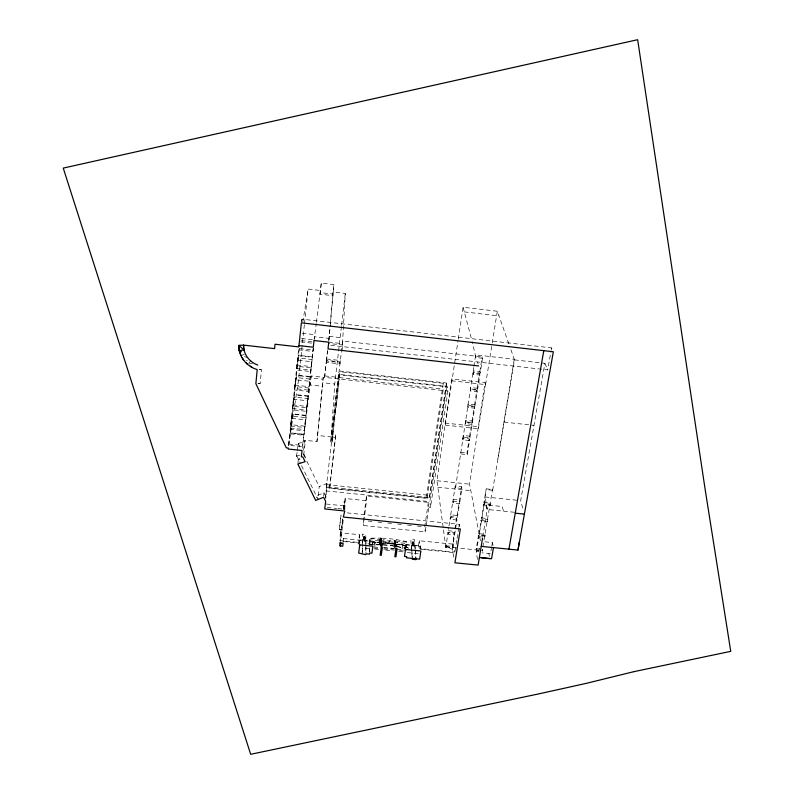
<?xml version="1.0" encoding="UTF-8"?>
<svg xmlns="http://www.w3.org/2000/svg" width="794" height="794" viewBox="0 0 794 794"><rect width="100%" height="100%" fill="white"/><g stroke="black" fill="none" stroke-linecap="round" stroke-linejoin="round"><path stroke-width="0.6" stroke-dasharray="3.97 2.98" d="M367.761 543.89L369.428 543.801L369.409 540.922L365.935 540.565L365.816 541.439L364.744 541.329L364.764 536.536L363.811 536.436L363.106 541.171L362.263 541.081L362.372 540.208L358.809 539.851L359.474 534.729L340.308 532.794L340.666 529.886L341.311 529.955L340.983 538.292L343.405 518.7M364.764 536.536L364.406 540.089M425.921 527.097L425.217 531.791L363.315 525.509L363.334 520.576M364.744 541.329L365.101 537.419L363.463 537.26L363.116 539.96L363.454 539.136L364.406 539.235M363.463 537.26L363.463 538.461L365.101 538.63M363.811 536.436L363.454 539.989M362.193 554.311L362.243 544.456M362.253 543.334L362.292 534.114L365.806 534.471L365.826 545.935M362.322 552.356L362.352 544.704M362.352 543.582L362.372 540.208M363.106 541.171L363.116 539.96M343.157 542.054L343.286 538.531L342.919 541.478L359.394 543.126L359.474 534.729M359.742 543.711L359.781 540.188L359.394 543.126M358.769 544.347L358.809 539.851M344.288 509.133L344.149 501.619L344.804 501.689L344.517 509.688L344.914 506.483M344.814 509.282L345.201 498.513L366.54 500.716L363.315 525.509M343.623 509.063L343.802 504.468M343.852 509.619L344.149 501.619M341.579 529.876L339.356 529.38L341.579 529.876L342.006 525.886M340.13 542.927L340.666 529.886M340.308 532.794L339.981 540.585L359.404 542.53M342.125 350.482L345.291 293.433L333.123 292.003L330.235 324.021M446.546 383.661L446.427 382.996L339.901 371.076L339.862 371.731L446.546 383.661L429.475 498.314L326.245 487.615L326.304 486.801L429.375 497.501L429.475 498.314M335.644 437.395L332.349 437.047L339.495 374.877L442.794 386.41L443.27 389.159L427.083 498.374L329.619 488.27L335.822 434.387L332.537 434.03M338.214 378.867L338.492 374.282L447.052 386.4L447.905 391.075L430.507 507.306L428.899 507.148L428.363 502.354L366.53 495.952L363.483 519.405M329.619 488.27L335.822 434.387M341.44 326.493L334.74 384.038L330.8 442.06L332.011 442.189L332.587 433.296M325.51 497.987L326.88 483.536L319.188 486.593L318.116 499.515L300.916 464.401M326.88 483.536L325.947 496.925L323.952 492.836L316.072 495.962L317.074 497.997M323.714 496.171L323.952 492.836M328.924 340.279L333.917 284.589L321.292 283.101L316.419 322.433M326.255 362.332L326.384 360.933L340.05 362.461L339.971 363.87L326.255 362.332L324.557 377.339L447.905 391.075M326.612 358.967L340.279 360.506L340.199 361.915L326.483 360.367L327.565 350.521M332.706 295.656L332.855 294.058L320.25 292.579L320.051 294.177L332.706 295.656L333.917 284.589M328.736 340.666L330.125 325.252M324.557 377.339L326.384 360.933M258.02 383.601L260.164 383.522L261.464 369.806L259.4 369.389M323.257 377.309L323.069 379.234L310.911 377.875L311.139 375.959L323.257 377.309L316.965 441.573L304.797 440.273L303.437 451.647M316.965 441.573L322.682 382.698L334.74 384.038M291.904 418.378L305.541 419.857L302.454 446.734L288.569 445.255L298.703 348.526L312.985 350.144M301.73 321.53L301.978 319.158L551.602 347.901L552.922 350.809M292.391 414.15L294.187 397.04L307.883 398.538L306.018 415.629L292.391 414.15L290.237 429.286L304.191 430.785L307.625 400.772L293.909 399.273M296.231 377.547L294.415 394.846L308.122 396.355L310.007 379.075L296.231 377.547L294.505 388.584L308.628 390.142M298.286 357.975L296.45 375.473L310.226 377.001L312.131 359.533L298.286 357.975L296.46 369.954L310.653 371.542L312.131 359.533M299.239 348.477L298.524 355.732L312.379 357.29L313.392 348.04M304.36 324.716L298.514 380.018L288.49 446.694M304.489 323.486L308.132 289.076L320.448 290.515M308.151 395.968L294.415 394.449L292.658 406.26L306.702 407.788L309.739 381.338M302.395 448.273L310.523 381.358L295.954 379.81L294.366 389.963L308.479 391.511L311.873 361.756L298.008 360.198M312.409 356.903L298.514 355.345L296.847 366.292L311.049 367.88L313.283 348.913M314.265 338.919L314.503 336.706L329.103 338.373L328.845 340.576M311.139 375.959L310.156 384.951L322.235 386.281M320.051 294.177L321.292 283.101M339.346 529.658L339.772 525.658M326.483 360.367L327.575 350.68M341.579 325.262L345.291 293.433M339.763 525.936L340.189 522.065M341.996 526.164L342.422 522.293M303.685 455.022L305.313 441.295L304.797 440.273M338.492 374.282L331.158 436.918L317.66 435.469M330.8 442.06L342.641 341.073L482.147 356.863L482.534 358.263L480.191 373.081L473.552 372.336L473.194 370.897L479.814 371.642L480.191 373.081M326.245 487.615L339.901 371.076M332.011 442.189L339.435 378.996M325.729 498.543L325.977 496.399M340.179 522.343L341.003 515.425M342.413 522.571L342.829 518.869M341.311 529.955L342.81 517.847M343.852 509.371L344.457 504.537M344.804 501.689L345.201 498.513M307.883 398.538L306.315 411.332L292.281 409.803L294.187 397.04M314.027 340.517L316.27 323.654M313.273 347.871L312.846 351.444L298.574 349.826M340.586 518.919L341.4 512.438M297.939 462.952L298.346 459.786L296.559 456.123L297.095 452.004M297.254 450.793L298.216 443.548L305.313 441.295M362.223 548.952L362.332 548.068M364.744 540.119L365.101 537.419M365.826 549.309L365.945 548.436L369.468 548.783L369.627 547.612L369.657 551.89M369.409 540.922L369.567 539.761L394.37 542.252M369.438 543.979L370.203 538.153L380.683 538.104L380.336 546.441M369.925 544.208L370.203 538.153M372.505 544.545L372.813 542.233A9.052 4.129 7.5 0 1 381.18 543.066L381.289 547.046M374.202 544.634L374.51 542.292M375.234 542.362L374.619 548.108M380.048 541.19L380.247 539.106L380.872 539.166L380.673 541.25M379.78 544.783L380.683 538.104M380.872 539.166L380.048 542.58L369.587 542.639L369.567 539.761M380.902 541.27L379.83 541.161L379.889 543.741L380.961 543.781L381.11 539.761L380.028 539.652L380.048 540.456L381.13 540.565L381.11 539.761M380.852 544.823L382.132 538.153A64.721 30.519 7.9 0 1 392.593 539.066L395.114 539.424L394.916 547.503M380.862 545.389L381.18 543.066M381.328 547.195L381.765 538.143M381.954 545.498L382.271 543.175A23.115 10.65 7.9 0 1 395.789 544.535L395.998 548.515M391.829 548.773L391.899 548.247M392.425 548.833L392.494 548.307M392.841 548.872L393.516 548.376L393.338 548.902L383.611 547.949M395.452 541.2L395.362 545.2L394.29 545.051L394.171 542.6L394.38 541.091L395.452 541.2L395.283 543.513L394.211 543.404L394.578 540.545L395.204 540.615L395.015 542.689L395.233 541.18M394.39 542.63L394.578 540.545M394.142 549.001L393.844 548.416M394.171 546.093L395.114 539.424M395.253 546.242L396.186 539.573L406.697 541.617L406.627 547.88M395.472 546.848L395.789 544.535M395.789 549.17L396.186 539.573M396.563 546.957L396.881 544.644A9.042 4.119 8.1 0 1 405.218 545.478L405.486 549.458M402.558 545.111L401.953 550.837M404.722 548.942L405.218 545.478M407.878 547.751L405.843 547.245L405.833 543.404L395.442 542.362M405.734 548.287L406.697 541.617M405.665 544.555L411.431 545.131L411.312 546.004L412.155 546.083L412.721 541.359L413.664 541.448L413.773 546.252L414.845 546.351L414.974 545.488L418.498 545.845L418.795 549.23M412.155 546.083L412.453 542.183L414.071 542.352L413.773 546.252M412.066 544.873L412.721 541.359M411.907 553.904L412.036 553.031M413.346 545.002L413.664 541.448M413.684 545.031L414.071 542.352M415.49 554.262L415.619 553.388M418.498 545.845L419.252 540.744L453.136 544.158L454.337 532.903L447.995 532.258L445.831 547.642L452.243 549.041L454.019 558.202M443.26 383.294L426.715 495.069L427.083 498.374M420.006 549.19L420.443 546.262L340.318 538.233M428.363 502.354L424.721 526.819L425.217 531.791M429.375 497.501L446.427 382.996M288.569 445.255L290.386 432.839L303.963 434.298M426.1 525.916L428.899 507.148M430.507 507.306L429.852 501.639L447.052 386.4M445.831 547.642L436.978 480.747L451.627 378.907L485.045 382.658L485.561 384.594L452.004 380.832L451.627 378.907M445.295 424.81L458.098 340.358M458.277 339.127L463.081 307.248L497.322 311.258L509.311 345.162M446 546.56L452.411 547.959L454.337 532.903L454.615 534.789L448.263 534.144L448.799 527.127M448.987 525.926L450.297 517.529L456.639 518.184L456.937 520.03L454.843 533.25L448.501 532.605M450.724 514.79L452.858 501.113L459.825 501.798L461.929 488.469L461.622 486.712L455.21 486.037L453.136 499.337L453.136 502.92L459.537 503.585L457.374 517.281L450.992 516.626L450.724 514.79L457.076 515.445L457.374 517.281M461.929 488.469L455.498 487.804L473.72 367.483M473.899 366.342L475.695 354.878L514.294 359.275M456.937 520.03L450.565 519.375L450.992 516.626M460.798 453.91L467.289 454.605L469.522 440.521L463.001 439.816L463.11 435.489L469.611 436.194L469.949 437.812L463.428 437.107M469.949 437.812L472.083 424.353L465.532 423.639L465.483 420.284L472.013 420.999L472.361 422.577L465.81 421.862M472.361 422.577L474.643 408.166L468.063 407.431L468.023 403.987L474.584 404.712L474.941 406.25L468.361 405.526M474.941 406.25L477.244 391.7L470.634 390.966L470.594 387.522L477.184 388.256L477.551 389.745L470.941 389.01M477.551 389.745L479.884 375.046L473.244 374.292L473.552 372.336M482.534 358.263L475.874 357.498L472.212 341.738M454.942 528.973L456.639 518.184M457.076 515.445L459.24 501.778L459.537 503.585M459.825 501.798L459.518 499.992L461.622 486.712M467.289 454.605L466.961 452.927L469.185 438.884L462.684 438.189L463.001 439.816M469.611 436.194L471.725 422.765L465.205 422.051L465.532 423.639M472.013 420.999L474.286 406.617L467.726 405.893L468.063 407.431M474.584 404.712L476.876 390.201L470.286 389.467L470.634 390.966M477.184 388.256L479.507 373.597L472.887 372.852L473.244 374.292M479.814 371.642L482.147 356.863M452.243 549.041L454.615 534.789M455.002 551.493L455.945 545.587M456.133 544.406L456.887 539.682M457.076 538.511L458.763 527.881M458.952 526.7L459.329 524.338L345.053 512.676M480.439 540.922L469.591 484.171L485.045 382.658M478.415 428.423L485.481 384.296M485.561 384.594L492.032 344.259M492.23 343.038L497.322 311.258M482.782 536.853L487.159 509.46L485.154 496.935L486.196 488.846L492.488 489.501L492.657 490.265L486.365 489.6M302.782 322.106L308.132 289.076M301.571 321.6L301.978 319.158M478.99 550.232L476.579 550.292L476.291 548.704L478.494 535.384L484.697 536.01L484.856 536.823L478.792 536.942L478.494 535.384M478.772 533.667L484.985 534.302L485.144 535.106L479.07 535.225L481.005 520.229L487.238 520.864L487.397 521.658L481.303 521.747L481.005 520.229M487.397 521.658L487.784 519.345L481.69 519.435L483.635 504.339L489.888 504.994L490.067 505.758L483.943 505.828L483.635 504.339M490.067 505.758L490.364 503.972L484.241 504.031L483.933 502.542L486.196 488.846M477.402 559.413L476.38 551.463L485.303 497.639M478.901 551.354L479.457 548.019M482.871 546.907L492.488 489.501M514.264 359.186L497.898 459.021M482.424 551.324L482.464 549.319L482.266 550.49L459.121 548.168M484.856 536.823L485.144 535.106M492.657 490.265L514.512 359.881L509.718 346.333M491.655 546.997L490.523 553.646L482.087 552.793M491.843 545.885L492.409 542.56L482.931 541.607M514.512 359.881L544.912 363.344L520.675 500.637L522.899 508.686M330.681 345.271L547.691 369.915L550.976 351.375M551.185 350.214L551.602 347.901M299.914 458.088L298.346 459.786L301.462 458.803M248.651 363.215L250.954 360.734L246.309 360.367M242.17 355.196L244.344 354.352M296.559 456.123L299.675 455.141M249.028 363.9L252.472 363.454M369.319 544.674L381.219 544.654A64.562 30.777 7.9 0 1 391.65 545.567L405.416 548.039M369.319 544.853L381.219 544.833A64.582 30.797 7.9 0 1 391.66 545.746L405.426 548.217M476.38 551.463L478.802 551.403M259.33 369.686L261.464 369.806M393.496 544.198L394.797 544.327M445.891 545.746L452.203 546.381M476.291 548.704L479.377 549.011M370.212 538.451L379.413 539.374L379.492 542.788M406.727 542.113L397.665 541.21L397.854 544.634M414.17 543.553L412.552 543.394L412.453 542.183M445.722 546.818L457.9 548.039M394.419 541.895L395.491 542.004M394.37 542.054L394.995 542.113M412.334 544.039L413.277 544.138M394.171 542.6L395.243 542.709M412.284 545.22L413.902 545.379M370.242 541.865L380.812 542.927M381.894 543.036L395.362 544.386M396.444 544.495L406.965 545.547M421.207 549.309L454.813 552.674M383.681 547.433L394.221 548.485M373.885 546.977L380.177 547.602M397.01 549.289L406.29 550.212M373.905 548.039L380.197 548.674M383.73 549.021L394.757 550.123M399.511 550.599L406.359 551.284M407.362 552.564L419.192 553.746M326.265 504.021L344.933 505.937M327.207 507.485L336.596 508.448M337.778 508.567L343.643 509.162M368.247 521.072L371.929 521.45M378.063 522.075L381.745 522.452M387.889 523.077L391.571 523.454M397.705 524.07L401.397 524.447M407.53 525.072L412.443 525.568M417.356 526.075L422.259 526.571M448.233 530.729L454.555 531.375L454.843 533.25M485.154 496.935L518.224 500.379M326.592 484.668L429.901 495.406M453.136 499.337L459.518 499.992M483.933 502.542L490.196 503.198L490.364 503.972M326.016 490.891L429.852 501.639M514.413 512.279L487.159 509.46L486.176 504.855L502.324 506.532L503.436 511.147M481.382 517.916L487.615 518.551L487.784 519.345M436.978 480.747L469.591 484.171M437.831 487.218L470.842 490.672M290.376 428.035L304.33 429.534M290.425 433.852L303.904 435.291M460.49 452.233L466.961 452.927M288.698 444.025L302.593 445.503M292.797 404.89L306.851 406.429M444.997 423.043L477.998 426.636M292.42 408.493L306.454 410.022M445.345 425.127L478.484 428.74M306.037 415.341L292.371 413.853L290.723 424.671L304.697 426.18M290.584 425.971L304.559 427.47M294.872 385.1L309.005 386.658M308.856 388.018L294.733 386.46L296.45 375.046L310.265 376.574M258.1 383.294L260.164 383.522M504.091 422.09L533.965 425.366M296.976 365.002L311.188 366.59M296.609 368.575L310.801 370.163M324.686 375.899L338.304 377.408M339.336 377.577L443.27 389.159M302.157 333.252L314.871 334.701M329.123 336.328L342.819 337.897M301.512 338.492L314.275 339.941M328.518 342.065L342.264 343.633L342.184 344.983L328.398 343.415M301.244 340.606L314.027 342.055M300.787 341.877L312.598 343.216M464.311 311.883L498.979 315.943M394.449 543.89L391.938 543.543A64.602 30.698 7.9 0 0 381.497 542.63L381.08 540.913M395.531 544.049L406.012 546.083L405.833 543.404M395.372 545.379L394.3 545.22L394.539 550.222M405.863 547.423L408.9 548.178M244.433 356.615L247.788 357.608M296.619 455.627L300.38 463.309M303.824 453.831L305.611 457.493M298.216 443.548L300.906 449.067M303.596 454.585L306.286 460.103M306.821 461.205L319.188 486.593M544.912 363.344L547.691 369.915M463.081 307.248L471.894 340.547M477.561 361.945L478.097 363.95M475.497 356.109L475.874 357.498M479.507 373.597L479.884 375.046M476.876 390.201L477.244 391.7M474.286 406.617L474.643 408.166M471.725 422.765L472.083 424.353M486.434 504.885L487.417 509.49M459.329 524.338L459.825 526.65M492.409 542.56L493.044 545.587M469.185 438.884L469.522 440.521M488.826 553.478L489.422 556.455M453.066 543.811L454.694 552.078L419.957 548.594L419.252 540.744M455.21 486.037L455.498 487.804M452.858 501.113L453.136 502.92M450.297 517.529L450.565 519.375M447.995 532.258L448.263 534.144M420.383 545.677L420.87 550.996M414.974 545.488L415.242 548.872M415.341 550.004L416.056 558.768M415.024 548.614L414.269 539.354L410.776 539.007L412.155 557.14M415.123 549.746L415.838 558.569M411.431 545.131L411.689 548.515M411.778 549.646L412.443 558.41M396.881 544.644L396.99 546.629M394.479 544.297L394.32 540.873L389.268 540.367L389.407 543.791M388.246 543.672L388.117 540.248L383.026 539.731L383.125 543.156M382.271 543.175L382.351 546.163M381.031 546.421L380.971 543.95L379.899 543.91L379.959 546.341M372.813 542.233L372.852 545.21M369.458 547.721L369.488 551.999M366.53 495.952L366.54 500.716M365.935 540.565L365.935 543.94M365.935 545.061L365.945 552.713M365.826 547.066L365.836 554.669M385.775 550.143A23.066 10.749 7.8 0 1 392.593 550.986M398.608 551.423A9.022 4.159 8.1 0 1 402.886 552.009M374.609 549.021A9.032 4.169 7.5 0 1 378.897 549.617M292.182 416.175L290.406 433.038L303.963 434.497L305.799 417.644L292.182 416.175M380.376 538.104L379.85 541.965L380.922 542.074L381.448 538.213L380.376 538.104"/><path stroke-width="1.19" d="M340.428 545.954L340.795 542.997M412.443 558.41L412.314 559.294L415.927 559.651L416.056 558.768M481.253 546.371L517.976 550.073L553.358 351.772L301.373 322.821L298.842 346.918L275.032 344.229L274.605 348.626L243.52 345.112L238.786 345.36C238.448 356.486 246.676 366.55 257.196 369.567L255.876 383.671L286.297 447.836L288.242 448.044L288.143 449.037L302.038 450.506L301.353 456.788L302.802 456.947L305.124 461.691L297.81 464.004L315.675 500.428L323.624 497.272L325.629 501.391L324.746 508.944L344.755 510.989L343.326 517.043L460.322 528.953L454.912 562.787L478.127 565.09L482.583 538.044M517.976 550.073L519.375 541.766M493.471 547.602L491.565 558.758L479.387 557.547M508.934 549.16L543.791 350.68M241.088 355.623L239.322 350.601L238.786 345.36L243.996 349.856L239.222 350.65M515.256 513.162L524.397 514.115M298.981 345.598L313.293 347.216L314.027 340.517L328.756 342.194L328.001 348.884L478.623 365.955M257.772 365.042C249.445 362.203 243.242 354.035 243.52 345.112L243.996 349.856M241.356 351.712L239.322 350.601L240.026 352.605M250.378 366.103L252.045 367.473M246.071 362.689L247.46 364.357M242.12 357.528L243.679 360.387M489.858 558.589L481.621 557.765M340.13 542.927L339.763 545.885L342.75 546.183L343.117 543.225L340.13 542.927M359.732 544.892L358.68 553.061L365.836 554.669L365.945 553.785L369.508 554.143L369.667 552.961L371.929 553.19L372.862 546.203L359.732 544.892M381.289 547.046L380.167 555.205L381.269 555.314L382.38 547.155L381.289 547.046M395.998 548.515L394.846 556.663L395.938 556.773L397.089 548.624L395.998 548.515M405.486 549.458L404.483 556.425L406.727 556.654L406.558 557.825L419.659 559.125L420.87 550.996L405.486 549.458M633.84 671.674L586.28 683.366L538.143 694.025L250.676 754.3L63.252 168.1L637.651 39.7L705.122 489.253L730.748 651.348L633.84 671.674"/></g></svg>
